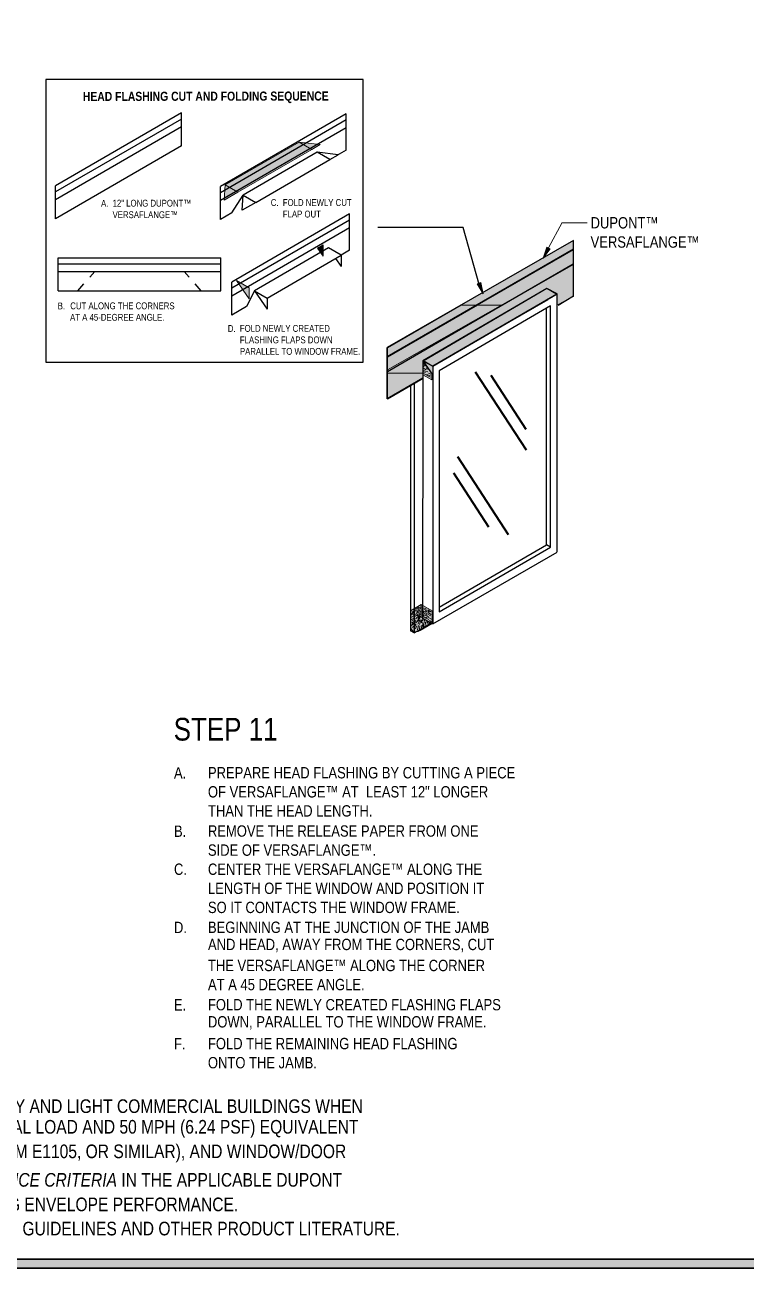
# Model space of a CAD drawing. Header units: inches. Extents: x -20.7 to 76.3, y -55.2 to 19.1.
# Drawn here: x -9.68 to 0.26, y -55.21 to -38.09 of the extents above; entities that cross this region are included whole.
import ezdxf

# ---------------------------------------------------------------- set-up
doc = ezdxf.new("R2010")
doc.units = ezdxf.units.IN
doc.header["$MEASUREMENT"] = 0
doc.linetypes.add('AI-Linetype-62', pattern=[0.25, 0.125, -0.125])
doc.linetypes.add('AI-Linetype-63', pattern=[0.25, 0.125, -0.125])
for name, color, linetype, lineweight in [('.ATI-HATCH', 7, 'Continuous', 0), ('.ATI-TEXT', 7, 'Continuous', 0), ('G-ANNO-TTLB', 7, 'Continuous', 0), ('TYVEK', 7, 'Continuous', 0)]:
    doc.layers.add(name, color=color, linetype=linetype, lineweight=lineweight)

# ---------------------------------------------------------------- blocks, each defined once
blk = doc.blocks.new('Block_38')
at = {"layer": 'TYVEK', "true_color": 0xe6e6e6, "transparency": 33554687}
h = blk.add_hatch(color=254, dxfattribs=at)
h.dxf.hatch_style = 2
h.paths.add_polyline_path([(-4.196, -42.715), (-4.176, -42.745), (-4.196, -42.733)])
h = blk.add_hatch(color=254, dxfattribs=at)
h.dxf.hatch_style = 2
h.paths.add_polyline_path([(-4.074, -42.893), (-4.074, -42.978), (-4.196, -42.907), (-4.196, -42.733), (-4.176, -42.745), (-4.176, -42.745), (-4.14, -42.796), (-4.126, -42.818), (-4.11, -42.841)])
at = {"layer": 'TYVEK', "color": 250, "lineweight": 9, "true_color": 0x231f20}
for p, q in [((-4.169, -42.767), (-4.196, -42.75)), ((-4.18, -42.793), (-4.196, -42.782)), ((-4.149, -42.842), (-4.196, -42.813)), ((-4.151, -42.862), (-4.196, -42.843)), ((-4.162, -42.878), (-4.196, -42.865)), ((-4.091, -42.94), (-4.196, -42.884)), ((-4.143, -42.862), (-4.129, -42.868)), ((-4.093, -42.921), (-4.141, -42.903)), ((-4.121, -42.886), (-4.088, -42.901))]:
    blk.add_line(p, q, dxfattribs=at)
at = {"layer": 'TYVEK', "color": 250, "lineweight": 18, "true_color": 0x231f20}
for points in [[(-4.196, -42.715), (-4.176, -42.745), (-4.196, -42.733)], [(-4.11, -42.841), (-4.074, -42.893), (-4.074, -42.978), (-4.196, -42.907), (-4.196, -42.715), (-4.176, -42.745), (-4.176, -42.745), (-4.14, -42.796), (-4.126, -42.818)], [(-4.074, -42.893), (-4.074, -42.978), (-4.196, -42.907), (-4.196, -42.733), (-4.176, -42.745), (-4.176, -42.745), (-4.14, -42.796), (-4.126, -42.818), (-4.11, -42.841)]]:
    blk.add_lwpolyline(points, close=True, dxfattribs=at)
at = {"layer": 'TYVEK', "color": 250, "lineweight": 9, "true_color": 0x231f20}
for points in [[(-4.14, -42.796), (-4.14, -42.796), (-4.187, -42.772)], [(-4.126, -42.818), (-4.126, -42.817), (-4.147, -42.81)], [(-4.11, -42.841), (-4.11, -42.841), (-4.15, -42.823)]]:
    blk.add_lwpolyline(points, dxfattribs=at)
blk = doc.blocks.new('Block_335')
at = {"layer": 'TYVEK', "color": 3, "lineweight": 25, "true_color": 0x00ff00}
for points in [[(-2.489, -41.721)], [(-4.201, -42.712)]]:
    blk.add_lwpolyline(points, dxfattribs=at)
blk = doc.blocks.new('Block_336')
at = {"layer": 'TYVEK', "color": 3, "lineweight": 25, "true_color": 0x00ff00}
for points in [[(-4.201, -42.712)], [(-4.061, -42.788)]]:
    blk.add_lwpolyline(points, dxfattribs=at)
blk = doc.blocks.new('Block_337')
at = {"layer": 'TYVEK', "color": 3, "lineweight": 25, "true_color": 0x00ff00}
for p, q in [((-4.061, -46.341), (-4.201, -46.264)), ((-4.316, -46.465), (-4.369, -46.435))]:
    blk.add_line(p, q, dxfattribs=at)
blk = doc.blocks.new('Block_338')
at = {"layer": 'TYVEK', "color": 3, "lineweight": 25, "true_color": 0x00ff00}
for p, q in [((-2.493, -45.251), (-2.493, -41.991)), ((-3.974, -46.11), (-2.493, -45.251))]:
    blk.add_line(p, q, dxfattribs=at)
blk = doc.blocks.new('Block_334')
at = {"layer": 'TYVEK', "color": 3, "lineweight": 25, "true_color": 0x00ff00}
for p, q in [((-2.349, -41.799), (-4.06, -42.789)), ((-2.347, -45.347), (-2.347, -41.795)), ((-4.196, -42.957), (-4.201, -46.264)), ((-4.059, -42.916), (-4.061, -46.341)), ((-4.369, -43.057), (-4.369, -46.435)), ((-4.317, -43.035), (-4.317, -46.465)), ((-4.059, -46.341), (-2.347, -45.35)), ((-2.438, -45.285), (-2.493, -45.251)), ((-4.317, -46.465), (-4.081, -46.33))]:
    blk.add_line(p, q, dxfattribs=at)
at = {"layer": 'TYVEK', "color": 252, "lineweight": 35, "true_color": 0x848484}
for p, q in [((-3.474, -42.866), (-2.774, -43.943)), ((-3.26, -42.916), (-2.779, -43.658)), ((-3.719, -44.033), (-3.019, -45.109)), ((-3.774, -44.259), (-3.293, -45.002))]:
    blk.add_line(p, q, dxfattribs=at)
at = {"layer": 'TYVEK', "color": 3, "lineweight": 25, "true_color": 0x00ff00}
for points in [[(-2.438, -45.285), (-2.438, -41.959), (-3.971, -42.853), (-3.971, -46.173), (-2.438, -45.285)], [(-4.317, -42.789)]]:
    blk.add_lwpolyline(points, dxfattribs=at)
at = {"layer": 'TYVEK'}
for name in ['Block_335', 'Block_338', 'Block_336', 'Block_337']:
    blk.add_blockref(name, (0, 0), dxfattribs=at)
blk = doc.blocks.new('Block_339')
at = {"layer": 'TYVEK', "color": 3, "lineweight": 25, "true_color": 0x00ff00}
for points in [[(-2.605, -41.794)], [(-4.196, -42.715)]]:
    blk.add_lwpolyline(points, dxfattribs=at)
blk = doc.blocks.new('Block_340')
at = {"layer": 'TYVEK', "color": 1, "lineweight": 25, "true_color": 0xff0000}
for p in [(-4.196, -42.715), (-4.061, -42.788)]:
    blk.add_line(p, (-4.059, -42.916), dxfattribs=at)
blk = doc.blocks.new('Block_341')
at = {"layer": 'TYVEK', "char_height": 0.2, "attachment_point": 7}
for s, insert in [('\\C18;\\c0;\\FArial Narrow|b0|i0|c1;\\H0.093750;\\W1.000000;B.', (-9.229, -42.007)), ('\\C18;\\c0;\\FArial Narrow|b0|i0|c1;\\H0.093750;\\W1.000000;CUT ALONG THE CORNERS', (-9.056, -42.007)), ('\\C18;\\c0;\\FArial Narrow|b0|i0|c1;\\H0.093750;\\W1.000000;AT A 45-DEGREE ANGLE.', (-9.059, -42.165))]:
    blk.add_mtext(s, dxfattribs=dict(at, insert=insert))
blk = doc.blocks.new('Block_342')
at = {"layer": 'TYVEK', "char_height": 0.2, "attachment_point": 7}
for s, insert in [('\\C18;\\c0;\\FArial Narrow|b0|i0|c1;\\H0.093750;\\W1.000000;C.', (-6.293, -40.584)), ('\\C18;\\c0;\\FArial Narrow|b0|i0|c1;\\H0.093750;\\W1.000000;FOLD NEWLY CUT ', (-6.127, -40.584)), ('\\C18;\\c0;\\FArial Narrow|b0|i0|c1;\\H0.093750;\\W1.000000;FLAP OUT', (-6.127, -40.743))]:
    blk.add_mtext(s, dxfattribs=dict(at, insert=insert))
blk = doc.blocks.new('Block_343')
at = {"layer": 'TYVEK', "char_height": 0.2, "attachment_point": 7}
for s, insert in [('\\C18;\\c0;\\FArial Narrow|b0|i0|c1;\\H0.093750;\\W1.000000;D.', (-6.885, -42.318)), ('\\C18;\\c0;\\FArial Narrow|b0|i0|c1;\\H0.093750;\\W1.000000;FOLD NEWLY CREATED', (-6.719, -42.318)), ('\\C18;\\c0;\\FArial Narrow|b0|i0|c1;\\H0.093750;\\W1.000000;FLASHING FLAPS DOWN ', (-6.719, -42.476)), ('\\C18;\\c0;\\FArial Narrow|b0|i0|c1;\\H0.093750;\\W1.000000;PARALLEL TO WINDOW FRAME.', (-6.718, -42.634))]:
    blk.add_mtext(s, dxfattribs=dict(at, insert=insert))
blk = doc.blocks.new('Block_344')
at = {"layer": 'TYVEK', "char_height": 0.2, "attachment_point": 7}
for s, insert in [('\\C18;\\c0;\\FArial Narrow|b0|i0|c1;\\H0.093750;\\W1.000000;A.', (-8.632, -40.593)), ('\\C18;\\c0;\\FArial Narrow|b0|i0|c1;\\H0.093750;\\W1.000000;12" LONG DUPONT™', (-8.473, -40.593)), ('\\C18;\\c0;\\FArial Narrow|b0|i0|c1;\\H0.093750;\\W1.000000;VERSAFLANGE™', (-8.473, -40.752))]:
    blk.add_mtext(s, dxfattribs=dict(at, insert=insert))
blk = doc.blocks.new('Block_345')
at = {"layer": 'TYVEK', "color": 18, "lineweight": 25, "true_color": 0x000000}
blk.add_lwpolyline([(-3.422, -41.663), (-3.643, -40.881), (-4.818, -40.881)], dxfattribs=at)
blk = doc.blocks.new('Block_382')
at = {"layer": 'TYVEK', "true_color": 0xe6e6e6, "transparency": 33554687}
h = blk.add_hatch(color=254, dxfattribs=at)
h.dxf.hatch_style = 2
edge = h.paths.add_edge_path()
edge.add_spline(control_points=[(-4.218, -46.249), (-4.218, -46.249), (-4.218, -46.074), (-4.218, -46.074), (-4.218, -46.074), (-4.369, -46.161), (-4.369, -46.161), (-4.369, -46.161), (-4.369, -46.354), (-4.369, -46.354), (-4.369, -46.44), (-4.308, -46.475), (-4.234, -46.432), (-4.234, -46.432), (-4.067, -46.335), (-4.067, -46.335), (-4.067, -46.335), (-4.218, -46.249), (-4.218, -46.249)], knot_values=[0, 0, 0, 0, 1, 1, 1, 2, 2, 2, 3, 3, 3, 4, 4, 4, 5, 5, 5, 6, 6, 6, 6], degree=3, periodic=0)
h = blk.add_hatch(color=254, dxfattribs=at)
h.dxf.hatch_style = 2
h.paths.add_polyline_path([(-4.067, -46.336), (-4.067, -46.161), (-4.218, -46.074), (-4.218, -46.249)])
at = {"layer": 'TYVEK', "color": 250, "lineweight": 9, "true_color": 0x231f20}
for p, q in [((-4.355, -46.199), (-4.302, -46.168)), ((-4.353, -46.213), (-4.306, -46.197)), ((-4.352, -46.246), (-4.305, -46.22)), ((-4.299, -46.15), (-4.346, -46.177)), ((-4.332, -46.221), (-4.275, -46.198)), ((-4.328, -46.152), (-4.251, -46.108)), ((-4.324, -46.247), (-4.264, -46.216)), ((-4.292, -46.154), (-4.28, -46.147)), ((-4.291, -46.254), (-4.24, -46.228)), ((-4.284, -46.176), (-4.24, -46.15)), ((-4.283, -46.19), (-4.231, -46.171)), ((-4.282, -46.213), (-4.23, -46.187)), ((-4.275, -46.234), (-4.228, -46.208)), ((-4.271, -46.134), (-4.231, -46.111)), ((-4.271, -46.152), (-4.23, -46.129)), ((-4.264, -46.25), (-4.229, -46.233)), ((-4.18, -46.183), (-4.208, -46.165)), ((-4.192, -46.112), (-4.207, -46.103)), ((-4.152, -46.231), (-4.202, -46.205)), ((-4.151, -46.178), (-4.2, -46.153)), ((-4.184, -46.23), (-4.199, -46.22)), ((-4.171, -46.253), (-4.199, -46.235)), ((-4.148, -46.154), (-4.198, -46.129)), ((-4.144, -46.214), (-4.194, -46.188)), ((-4.145, -46.139), (-4.174, -46.122)), ((-4.111, -46.213), (-4.161, -46.187)), ((-4.144, -46.171), (-4.159, -46.162)), ((-4.118, -46.243), (-4.146, -46.226)), ((-4.107, -46.179), (-4.135, -46.162)), ((-4.081, -46.174), (-4.13, -46.148)), ((-4.08, -46.209), (-4.13, -46.183)), ((-4.088, -46.231), (-4.103, -46.222)), ((-4.355, -46.362), (-4.315, -46.332)), ((-4.352, -46.278), (-4.31, -46.257)), ((-4.35, -46.326), (-4.294, -46.291)), ((-4.342, -46.294), (-4.281, -46.261)), ((-4.341, -46.388), (-4.294, -46.338)), ((-4.322, -46.413), (-4.294, -46.35)), ((-4.3, -46.41), (-4.281, -46.365)), ((-4.292, -46.327), (-4.246, -46.285)), ((-4.277, -46.302), (-4.233, -46.253)), ((-4.271, -46.421), (-4.259, -46.364)), ((-4.268, -46.344), (-4.234, -46.284)), ((-4.264, -46.264), (-4.228, -46.244)), ((-4.241, -46.35), (-4.222, -46.285)), ((-4.241, -46.414), (-4.24, -46.366)), ((-4.215, -46.394), (-4.21, -46.355)), ((-4.214, -46.326), (-4.211, -46.282)), ((-4.196, -46.298), (-4.199, -46.27)), ((-4.196, -46.381), (-4.198, -46.313)), ((-4.184, -46.333), (-4.184, -46.384)), ((-4.176, -46.281), (-4.171, -46.324)), ((-4.113, -46.279), (-4.163, -46.254)), ((-4.157, -46.369), (-4.161, -46.315)), ((-4.142, -46.254), (-4.157, -46.245)), ((-4.139, -46.332), (-4.147, -46.295)), ((-4.122, -46.35), (-4.13, -46.301)), ((-4.076, -46.273), (-4.126, -46.248)), ((-4.103, -46.339), (-4.109, -46.313)), ((-4.079, -46.312), (-4.107, -46.294))]:
    blk.add_line(p, q, dxfattribs=at)
at = {"layer": 'TYVEK', "color": 250, "lineweight": 18, "true_color": 0x231f20}
blk.add_lwpolyline([(-4.067, -46.336), (-4.067, -46.161), (-4.218, -46.074), (-4.218, -46.249)], close=True, dxfattribs=at)
for points in [[(-4.218, -46.249), (-4.218, -46.249), (-4.218, -46.074), (-4.218, -46.074), (-4.218, -46.074), (-4.369, -46.161), (-4.369, -46.161), (-4.369, -46.161), (-4.369, -46.354), (-4.369, -46.354), (-4.369, -46.44), (-4.308, -46.475), (-4.234, -46.432), (-4.234, -46.432), (-4.067, -46.335), (-4.067, -46.335), (-4.067, -46.335), (-4.218, -46.249), (-4.218, -46.249)], [(-4.218, -46.074), (-4.218, -46.074), (-4.369, -46.161), (-4.369, -46.161), (-4.369, -46.161), (-4.369, -46.354), (-4.369, -46.354), (-4.369, -46.44), (-4.308, -46.475), (-4.234, -46.432), (-4.234, -46.432), (-4.067, -46.335), (-4.067, -46.335), (-4.067, -46.335), (-4.067, -46.161), (-4.067, -46.161), (-4.067, -46.161), (-4.218, -46.074), (-4.218, -46.074)]]:
    blk.add_open_spline(points, degree=3, knots=[0, 0, 0, 0, 1, 1, 1, 2, 2, 2, 3, 3, 3, 4, 4, 4, 5, 5, 5, 6, 6, 6, 6], dxfattribs=at)
at = {"layer": 'TYVEK', "color": 250, "lineweight": 9, "true_color": 0x231f20}
blk.add_open_spline([(-4.343, -46.338), (-4.34, -46.336), (-4.295, -46.31), (-4.295, -46.31)], degree=3, dxfattribs=at)
blk = doc.blocks.new('Block_444')
at = {"layer": '.ATI-TEXT', "true_color": 0x000000, "transparency": 33554687}
h = blk.add_hatch(color=18, dxfattribs=at)
h.dxf.hatch_style = 2
h.paths.add_polyline_path([(-2.442, -41.175), (-2.538, -41.3), (-2.487, -41.15)])
at = {"layer": '.ATI-TEXT', "color": 18, "lineweight": 0, "true_color": 0x000000}
for p, q in [((-2.464, -41.158), (-2.278, -40.811)), ((-2.278, -40.815), (-1.931, -40.815))]:
    blk.add_line(p, q, dxfattribs=at)
at = {"layer": '.ATI-TEXT'}
blk.add_lwpolyline([(-2.442, -41.175), (-2.538, -41.3), (-2.487, -41.15), (-2.487, -41.15)], close=True, dxfattribs=at)
at = {"layer": '.ATI-TEXT', "char_height": 0.2, "attachment_point": 7}
for s, insert in [('\\C18;\\c0;\\FArial Narrow|b0|i0|c1;\\H0.156250;\\W1.000000;DUPONT™', (-1.885, -40.895)), ('\\C18;\\c0;\\FArial Narrow|b0|i0|c1;\\H0.156250;\\W1.000000;VERSAFLANGE™', (-1.885, -41.16))]:
    blk.add_mtext(s, dxfattribs=dict(at, insert=insert))
blk = doc.blocks.new('Block_479')
at = {"layer": '.ATI-TEXT', "char_height": 0.2, "attachment_point": 7}
for s, insert in [('\\L\\C18;\\c0;\\FArial Narrow|b0|i0|c1;\\H0.187500;\\W1.000000;NOTES:\\l', (-20.06, -52.741)), ('\\C18;\\c0;\\FArial Narrow|b0|i0|c1;\\H0.187500;\\W1.000000;INSTALLATION IS APPLICABLE FOR SINGLE-FAMILY RESIDENTIAL & WOOD-FRAMED MULITI-FAMILY AND LIGHT COMMERCIAL BUILDINGS WHEN ', (-20.06, -53.079)), ('\\C18;\\c0;\\FArial Narrow|b0|i0|c1;\\H0.187500;\\W1.000000;PERFORMANCE REQUIREMENTS DO NOT EXCEED ASTM E1677 (65 MPH EQUIVALENT STRUCTURAL LOAD AND 50 MPH (6.24 PSF) EQUIVALENT', (-20.06, -53.417)), ('\\C18;\\c0;\\FArial Narrow|b0|i0|c1;\\H0.187500;\\W1.000000;WIND-DRIVEN RAIN WATER INFILTRATION WHEN TESTED IN ACCORDANCE WITH ASTM E331, ASTM E1105, OR SIMILAR), AND WINDOW/DOOR', (-20.06, -53.755)), ('\\C18;\\c0;\\FArial Narrow|b0|i0|c1;\\H0.187500;\\W1.000000;DESIGN RATINGS THAT DO NOT EXCEED DP45. SEE \\FArial Narrow Italic|b0|i1|c1;APPLICABLE STRUCTURES AND PERFORMANCE CRITERIA \\FArial Narrow|b0|i0|c1;IN THE APPLICABLE DUPONT', (-20.058, -54.094)), ('\\C18;\\c0;\\FArial Narrow|b0|i0|c1;\\H0.187500;\\W1.000000;INSTALLATION GUIDELINE FOR MORE INFORMATION REGARDING BUILDING TYPES AND BUILDING ENVELOPE PERFORMANCE.  ', (-20.058, -54.432)), ('\\C18;\\c0;\\FArial Narrow|b0|i0|c1;\\H0.187500;\\W1.000000;ALWAYS CHECK \\L\\C160;\\c16730368;BUILDING.DUPON\\l\\LT\\l\\L.COM\\l\\C18;\\c0; FOR THE LATEST VERSIONS OF DUPONT INSTALLATION GUIDELINES AND OTHER PRODUCT LITERATURE.', (-20.037, -54.765))]:
    blk.add_mtext(s, dxfattribs=dict(at, insert=insert))

msp = doc.modelspace()

# ---------------------------------------------------------------- hatches: boundary and pattern name
at = {"layer": '.ATI-HATCH', "true_color": 0x808080, "transparency": 33554687}
h = msp.add_hatch(color=8, dxfattribs=at)
edge = h.paths.add_edge_path()
edge.add_spline(control_points=[(-5.614, -39.737), (-5.614, -39.737), (-5.903, -39.703), (-5.903, -39.703), (-5.903, -39.703), (-5.729, -39.804), (-5.729, -39.804), (-5.729, -39.804), (-5.614, -39.737), (-5.614, -39.737)], knot_values=[0, 0, 0, 0, 1, 1, 1, 2, 2, 2, 3, 3, 3, 3], degree=3, periodic=0)
edge = h.paths.add_edge_path()
edge.add_spline(control_points=[(-6.922, -40.292), (-6.922, -40.292), (-6.936, -40.502), (-6.936, -40.502), (-6.936, -40.502), (-6.747, -40.393), (-6.747, -40.393), (-6.747, -40.393), (-6.922, -40.292), (-6.922, -40.292)], knot_values=[0, 0, 0, 0, 1, 1, 1, 2, 2, 2, 3, 3, 3, 3], degree=3, periodic=0)
edge.add_line((-6.922, -40.292), (-6.922, -40.292))
at = {"layer": '.ATI-HATCH', "true_color": 0x808080, "transparency": 33554559}
for points in [[(-5.729, -39.804), (-5.903, -39.703), (-6.922, -40.292), (-6.747, -40.393)], [(-5.572, -41.12), (-5.647, -41.164), (-5.572, -41.275)], [(-6.59, -41.709), (-6.765, -41.608), (-6.59, -41.864)]]:
    msp.add_hatch(color=8, dxfattribs=at).paths.add_polyline_path(points)
at = {"layer": '.ATI-HATCH', "true_color": 0x808080, "transparency": 33554687}
h = msp.add_hatch(color=8, dxfattribs=at)
edge = h.paths.add_edge_path()
edge.add_spline(control_points=[(-2.119, -41.189), (-2.119, -41.189), (-2.119, -41.058), (-2.119, -41.058), (-2.119, -41.058), (-3.668, -41.948), (-3.668, -41.948), (-3.668, -41.948), (-3.442, -41.948), (-3.442, -41.948), (-3.442, -41.948), (-2.119, -41.189), (-2.119, -41.189)], knot_values=[0, 0, 0, 0, 1, 1, 1, 2, 2, 2, 3, 3, 3, 4, 4, 4, 4], degree=3, periodic=0)
edge = h.paths.add_edge_path()
edge.add_spline(control_points=[(-2.119, -41.39), (-2.119, -41.39), (-2.119, -41.187), (-2.119, -41.187), (-2.119, -41.187), (-3.442, -41.948), (-3.442, -41.948), (-3.442, -41.948), (-3.099, -41.949), (-3.099, -41.949), (-3.099, -41.949), (-2.119, -41.39), (-2.119, -41.39)], knot_values=[0, 0, 0, 0, 1, 1, 1, 2, 2, 2, 3, 3, 3, 4, 4, 4, 4], degree=3, periodic=0)
edge.add_line((-2.119, -41.39), (-2.119, -41.39))
edge = h.paths.add_edge_path()
edge.add_spline(control_points=[(-3.442, -41.948), (-3.442, -41.948), (-3.668, -41.948), (-3.668, -41.948), (-3.668, -41.948), (-4.684, -42.536), (-4.684, -42.536), (-4.684, -42.536), (-4.684, -42.667), (-4.684, -42.667), (-4.684, -42.667), (-3.442, -41.948), (-3.442, -41.948)], knot_values=[0, 0, 0, 0, 1, 1, 1, 2, 2, 2, 3, 3, 3, 4, 4, 4, 4], degree=3, periodic=0)
edge.add_line((-3.442, -41.948), (-3.442, -41.948))
edge = h.paths.add_edge_path()
edge.add_spline(control_points=[(-3.106, -41.949), (-3.106, -41.949), (-3.442, -41.948), (-3.442, -41.948), (-3.442, -41.948), (-4.684, -42.667), (-4.684, -42.667), (-4.684, -42.667), (-4.684, -42.839), (-4.684, -42.839), (-4.684, -42.839), (-3.106, -41.949), (-3.106, -41.949)], knot_values=[0, 0, 0, 0, 1, 1, 1, 2, 2, 2, 3, 3, 3, 4, 4, 4, 4], degree=3, periodic=0)
edge.add_line((-3.106, -41.949), (-3.106, -41.949))
edge = h.paths.add_edge_path()
edge.add_spline(control_points=[(-4.192, -42.961), (-4.192, -42.961), (-4.192, -42.884), (-4.192, -42.884), (-4.192, -42.884), (-4.684, -42.884), (-4.684, -42.884), (-4.684, -42.884), (-4.684, -43.245), (-4.684, -43.245), (-4.684, -43.245), (-4.192, -42.961), (-4.192, -42.961)], knot_values=[0, 0, 0, 0, 1, 1, 1, 2, 2, 2, 3, 3, 3, 4, 4, 4, 4], degree=3, periodic=0)
edge.add_line((-4.192, -42.961), (-4.192, -42.961))
edge = h.paths.add_edge_path()
edge.add_spline(control_points=[(-2.347, -41.795), (-2.347, -41.795), (-2.349, -41.949), (-2.349, -41.949), (-2.349, -41.949), (-2.119, -41.829), (-2.119, -41.829), (-2.119, -41.829), (-2.12, -41.386), (-2.12, -41.386), (-2.12, -41.386), (-4.684, -42.839), (-4.684, -42.839), (-4.684, -42.839), (-4.684, -42.884), (-4.684, -42.884), (-4.684, -42.884), (-4.192, -42.884), (-4.192, -42.884), (-4.192, -42.884), (-4.192, -42.719), (-4.192, -42.719), (-4.192, -42.719), (-2.486, -41.719), (-2.486, -41.719)], knot_values=[0, 0, 0, 0, 1, 1, 1, 2, 2, 2, 3, 3, 3, 4, 4, 4, 5, 5, 5, 6, 6, 6, 7, 7, 7, 8, 8, 8, 8], degree=3, periodic=0)
edge.add_line((-2.486, -41.719), (-2.347, -41.795))
h = msp.add_hatch(color=8, dxfattribs=at)
edge = h.paths.add_edge_path()
edge.add_spline(control_points=[(-4.061, -42.788), (-4.061, -42.788), (-4.196, -42.715), (-4.196, -42.715), (-4.196, -42.715), (-4.059, -42.916), (-4.059, -42.916), (-4.059, -42.916), (-4.061, -42.788), (-4.061, -42.788)], knot_values=[0, 0, 0, 0, 1, 1, 1, 2, 2, 2, 3, 3, 3, 3], degree=3, periodic=0)
edge = h.paths.add_edge_path()
edge.add_spline(control_points=[(-2.355, -41.799), (-2.355, -41.799), (-2.486, -41.719), (-2.486, -41.719), (-2.486, -41.719), (-4.193, -42.713), (-4.193, -42.713), (-4.193, -42.713), (-4.061, -42.788), (-4.061, -42.788), (-4.061, -42.788), (-2.471, -41.877), (-2.471, -41.877)], knot_values=[0, 0, 0, 0, 1, 1, 1, 2, 2, 2, 3, 3, 3, 4, 4, 4, 4], degree=3, periodic=0)
edge.add_line((-2.471, -41.877), (-2.355, -41.799))
at = {"layer": '.ATI-TEXT', "true_color": 0x000000, "transparency": 33554687}
h = msp.add_hatch(color=18, dxfattribs=at)
h.dxf.hatch_style = 2
h.paths.add_polyline_path([(-3.399, -41.637), (-3.364, -41.792), (-3.447, -41.657)])
at = {"layer": 'G-ANNO-TTLB', "true_color": 0xff00ff, "transparency": 33554687}
h = msp.add_hatch(color=6, dxfattribs=at)
edge = h.paths.add_edge_path()
edge.add_spline(control_points=[(20.038, -55.214), (20.038, -55.214), (-20.65, -55.214), (-20.65, -55.214), (-20.65, -55.214), (-20.65, -21.089), (-20.65, -21.089), (-20.65, -21.089), (20.038, -21.089), (20.038, -21.089), (20.038, -21.089), (20.038, -55.214), (20.038, -55.214)], knot_values=[0, 0, 0, 0, 1, 1, 1, 2, 2, 2, 3, 3, 3, 4, 4, 4, 4], degree=3, periodic=0)
edge = h.paths.add_edge_path()
edge.add_spline(control_points=[(-20.525, -21.214), (-20.525, -21.214), (-20.525, -55.089), (-20.525, -55.089), (-20.525, -55.089), (19.913, -55.089), (19.913, -55.089), (19.913, -55.089), (19.913, -21.214), (19.913, -21.214), (19.913, -21.214), (-20.525, -21.214), (-20.525, -21.214)], knot_values=[0, 0, 0, 0, 1, 1, 1, 2, 2, 2, 3, 3, 3, 4, 4, 4, 4], degree=3, periodic=0)
edge.add_line((-20.525, -21.214), (-20.525, -21.214))

# ---------------------------------------------------------------- linework, layer by layer
at = {"layer": '.ATI-HATCH'}
for points in [[(-5.729, -39.804), (-5.903, -39.703), (-6.922, -40.292), (-6.747, -40.393)], [(-5.572, -41.12), (-5.647, -41.164), (-5.572, -41.275)], [(-6.59, -41.709), (-6.765, -41.608), (-6.59, -41.864)]]:
    msp.add_lwpolyline(points, close=True, dxfattribs=at)
for points, knots in [([(-5.614, -39.737), (-5.614, -39.737), (-5.903, -39.703), (-5.903, -39.703), (-5.903, -39.703), (-5.729, -39.804), (-5.729, -39.804), (-5.729, -39.804), (-5.614, -39.737), (-5.614, -39.737)], [0, 0, 0, 0, 1, 1, 1, 2, 2, 2, 3, 3, 3, 3]), ([(-6.922, -40.292), (-6.922, -40.292), (-6.936, -40.502), (-6.936, -40.502), (-6.936, -40.502), (-6.747, -40.393), (-6.747, -40.393), (-6.747, -40.393), (-6.922, -40.292), (-6.922, -40.292)], [0, 0, 0, 0, 1, 1, 1, 2, 2, 2, 3, 3, 3, 3]), ([(-2.119, -41.189), (-2.119, -41.189), (-2.119, -41.058), (-2.119, -41.058), (-2.119, -41.058), (-3.668, -41.948), (-3.668, -41.948), (-3.668, -41.948), (-3.442, -41.948), (-3.442, -41.948), (-3.442, -41.948), (-2.119, -41.189), (-2.119, -41.189)], [0, 0, 0, 0, 1, 1, 1, 2, 2, 2, 3, 3, 3, 4, 4, 4, 4]), ([(-2.119, -41.39), (-2.119, -41.39), (-2.119, -41.187), (-2.119, -41.187), (-2.119, -41.187), (-3.442, -41.948), (-3.442, -41.948), (-3.442, -41.948), (-3.099, -41.949), (-3.099, -41.949), (-3.099, -41.949), (-2.119, -41.39), (-2.119, -41.39)], [0, 0, 0, 0, 1, 1, 1, 2, 2, 2, 3, 3, 3, 4, 4, 4, 4]), ([(-2.347, -41.795), (-2.347, -41.795), (-2.349, -41.949), (-2.349, -41.949), (-2.349, -41.949), (-2.119, -41.829), (-2.119, -41.829), (-2.119, -41.829), (-2.12, -41.386), (-2.12, -41.386), (-2.12, -41.386), (-4.684, -42.839), (-4.684, -42.839), (-4.684, -42.839), (-4.684, -42.884), (-4.684, -42.884), (-4.684, -42.884), (-4.192, -42.884), (-4.192, -42.884), (-4.192, -42.884), (-4.192, -42.719), (-4.192, -42.719), (-4.192, -42.719), (-2.486, -41.719), (-2.486, -41.719)], [0, 0, 0, 0, 1, 1, 1, 2, 2, 2, 3, 3, 3, 4, 4, 4, 5, 5, 5, 6, 6, 6, 7, 7, 7, 8, 8, 8, 8]), ([(-2.355, -41.799), (-2.355, -41.799), (-2.486, -41.719), (-2.486, -41.719), (-2.486, -41.719), (-4.193, -42.713), (-4.193, -42.713), (-4.193, -42.713), (-4.061, -42.788), (-4.061, -42.788), (-4.061, -42.788), (-2.471, -41.877), (-2.471, -41.877)], [0, 0, 0, 0, 1, 1, 1, 2, 2, 2, 3, 3, 3, 4, 4, 4, 4]), ([(-3.442, -41.948), (-3.442, -41.948), (-3.668, -41.948), (-3.668, -41.948), (-3.668, -41.948), (-4.684, -42.536), (-4.684, -42.536), (-4.684, -42.536), (-4.684, -42.667), (-4.684, -42.667), (-4.684, -42.667), (-3.442, -41.948), (-3.442, -41.948)], [0, 0, 0, 0, 1, 1, 1, 2, 2, 2, 3, 3, 3, 4, 4, 4, 4]), ([(-3.106, -41.949), (-3.106, -41.949), (-3.442, -41.948), (-3.442, -41.948), (-3.442, -41.948), (-4.684, -42.667), (-4.684, -42.667), (-4.684, -42.667), (-4.684, -42.839), (-4.684, -42.839), (-4.684, -42.839), (-3.106, -41.949), (-3.106, -41.949)], [0, 0, 0, 0, 1, 1, 1, 2, 2, 2, 3, 3, 3, 4, 4, 4, 4]), ([(-4.061, -42.788), (-4.061, -42.788), (-4.196, -42.715), (-4.196, -42.715), (-4.196, -42.715), (-4.059, -42.916), (-4.059, -42.916), (-4.059, -42.916), (-4.061, -42.788), (-4.061, -42.788)], [0, 0, 0, 0, 1, 1, 1, 2, 2, 2, 3, 3, 3, 3]), ([(-4.192, -42.961), (-4.192, -42.961), (-4.192, -42.884), (-4.192, -42.884), (-4.192, -42.884), (-4.684, -42.884), (-4.684, -42.884), (-4.684, -42.884), (-4.684, -43.245), (-4.684, -43.245), (-4.684, -43.245), (-4.192, -42.961), (-4.192, -42.961)], [0, 0, 0, 0, 1, 1, 1, 2, 2, 2, 3, 3, 3, 4, 4, 4, 4])]:
    msp.add_open_spline(points, degree=3, knots=knots, dxfattribs=at)
at = {"layer": '.ATI-TEXT'}
msp.add_lwpolyline([(-3.399, -41.637), (-3.364, -41.792), (-3.447, -41.657), (-3.447, -41.657)], close=True, dxfattribs=at)
at = {"layer": 'G-ANNO-TTLB', "color": 6, "lineweight": 30, "true_color": 0xff00ff}
for p, q in [((-20.525, -55.089), (19.913, -55.089)), ((19.913, -55.089), (-20.525, -55.089)), ((-20.65, -55.214), (20.038, -55.214))]:
    msp.add_line(p, q, dxfattribs=at)
at = {"layer": 'G-ANNO-TTLB'}
for points in [[(20.038, -55.214), (20.038, -55.214), (-20.65, -55.214), (-20.65, -55.214), (-20.65, -55.214), (-20.65, -21.089), (-20.65, -21.089), (-20.65, -21.089), (20.038, -21.089), (20.038, -21.089), (20.038, -21.089), (20.038, -55.214), (20.038, -55.214)], [(-20.525, -21.214), (-20.525, -21.214), (-20.525, -55.089), (-20.525, -55.089), (-20.525, -55.089), (19.913, -55.089), (19.913, -55.089), (19.913, -55.089), (19.913, -21.214), (19.913, -21.214), (19.913, -21.214), (-20.525, -21.214), (-20.525, -21.214)]]:
    msp.add_open_spline(points, degree=3, knots=[0, 0, 0, 0, 1, 1, 1, 2, 2, 2, 3, 3, 3, 4, 4, 4, 4], dxfattribs=at)
at = {"layer": 'TYVEK', "color": 4, "lineweight": 25, "true_color": 0x00ffff}
for p, q in [((-7.524, -39.301), (-9.259, -40.305)), ((-7.524, -39.386), (-9.259, -40.389)), ((-7.524, -39.755), (-7.524, -39.301)), ((-5.253, -39.312), (-6.988, -40.316)), ((-5.253, -39.813), (-5.253, -39.312)), ((-7.524, -39.495), (-9.259, -40.499)), ((-5.253, -39.396), (-6.988, -40.4)), ((-5.253, -39.506), (-6.988, -40.51)), ((-7.524, -39.755), (-9.259, -40.759)), ((-5.365, -39.878), (-5.655, -39.843)), ((-5.48, -39.944), (-5.365, -39.878)), ((-5.253, -39.813), (-5.383, -39.888)), ((-9.259, -40.759), (-9.259, -40.305)), ((-6.988, -40.77), (-6.988, -40.316)), ((-6.828, -40.677), (-6.674, -40.433)), ((-6.687, -40.643), (-6.674, -40.433)), ((-6.499, -40.534), (-6.687, -40.643)), ((-6.828, -40.677), (-6.988, -40.77)), ((-5.206, -40.692), (-6.831, -41.633)), ((-5.206, -41.194), (-5.206, -40.692)), ((-5.206, -40.777), (-6.831, -41.717)), ((-5.206, -40.886), (-6.831, -41.826)), ((-5.206, -41.194), (-5.323, -41.261)), ((-5.323, -41.261), (-5.323, -41.416)), ((-9.225, -41.75), (-9.225, -41.296)), ((-9.225, -41.296), (-6.98, -41.296)), ((-9.225, -41.378), (-6.98, -41.378)), ((-6.98, -41.75), (-6.98, -41.296)), ((-5.399, -41.305), (-5.323, -41.416)), ((-9.225, -41.488), (-6.98, -41.488)), ((-9.225, -41.75), (-6.98, -41.75)), ((-6.831, -42.087), (-6.831, -41.633)), ((-6.516, -41.75), (-6.629, -41.97)), ((-6.516, -41.75), (-6.342, -42.006)), ((-6.342, -41.851), (-6.342, -42.006)), ((-6.629, -41.97), (-6.831, -42.087))]:
    msp.add_line(p, q, dxfattribs=at)
at = {"layer": 'TYVEK', "color": 1, "lineweight": 25, "true_color": 0xff0000}
for p, q in [((-2.119, -41.057), (-4.688, -42.532)), ((-2.119, -41.825), (-2.119, -41.057)), ((-2.119, -41.177), (-4.688, -42.663)), ((-2.127, -41.386), (-4.684, -42.866)), ((-2.119, -41.825), (-2.332, -41.952)), ((-4.688, -43.241), (-4.688, -42.532)), ((-4.196, -42.715), (-4.196, -42.957)), ((-4.196, -42.957), (-4.688, -43.241))]:
    msp.add_line(p, q, dxfattribs=at)
at = {"layer": 'TYVEK', "color": 4, "linetype": 'AI-Linetype-62', "lineweight": 25, "true_color": 0x00ffff}
msp.add_line((-8.954, -41.75), (-8.717, -41.488), dxfattribs=at)
at = {"layer": 'TYVEK', "color": 4, "linetype": 'AI-Linetype-63', "lineweight": 25, "true_color": 0x00ffff}
msp.add_line((-7.251, -41.75), (-7.488, -41.488), dxfattribs=at)
at = {"layer": 'TYVEK', "color": 18, "lineweight": 25, "true_color": 0x000000}
msp.add_lwpolyline([(-5.021, -38.841), (-9.393, -38.841), (-9.393, -42.734), (-5.021, -42.734)], close=True, dxfattribs=at)
at = {"layer": 'TYVEK', "color": 4, "lineweight": 25, "true_color": 0x00ffff}
for points in [[(-6.674, -40.433), (-6.499, -40.534), (-5.48, -39.944), (-5.655, -39.843)], [(-6.516, -41.75), (-6.342, -41.851), (-5.323, -41.261), (-5.498, -41.16)]]:
    msp.add_lwpolyline(points, close=True, dxfattribs=at)
at = {"layer": 'TYVEK', "color": 1, "lineweight": 25, "true_color": 0xff0000}
msp.add_lwpolyline([(-4.196, -42.715), (-4.061, -42.788), (-2.347, -41.795), (-2.49, -41.722)], close=True, dxfattribs=at)
at = {"layer": 'TYVEK', "color": 3, "lineweight": 25, "true_color": 0x00ff00}
msp.add_lwpolyline([(-1.929, -43.772)], dxfattribs=at)

# ---------------------------------------------------------------- block references
at = {"layer": '.ATI-TEXT'}
for name in ['Block_444', 'Block_479']:
    msp.add_blockref(name, (0, 0), dxfattribs=at)
at = {"layer": 'TYVEK'}
for name in ['Block_344', 'Block_342', 'Block_345', 'Block_334', 'Block_341', 'Block_339', 'Block_343', 'Block_38', 'Block_340', 'Block_382']:
    msp.add_blockref(name, (0, 0), dxfattribs=at)

# ---------------------------------------------------------------- texts
at = {"layer": '.ATI-TEXT', "char_height": 0.2, "attachment_point": 7}
for s, insert in [('\\C18;\\c0;\\FArial Narrow|b0|i0|c1;\\H0.312500;\\W1.000000;STEP 11', (-7.631, -47.951)), ('\\C18;\\c0;\\FArial Narrow|b0|i0|c1;\\H0.156250;\\W1.000000;A.', (-7.627, -48.47)), ('\\C18;\\c0;\\FArial Narrow|b0|i0|c1;\\H0.156250;\\W1.000000;PREPARE HEAD FLASHING BY CUTTING A PIECE', (-7.159, -48.47)), ('\\C18;\\c0;\\FArial Narrow|b0|i0|c1;\\H0.156250;\\W1.000000;OF VERSAFLANGE™ AT  LEAST 12" LONGER ', (-7.159, -48.733)), ('\\C18;\\c0;\\FArial Narrow|b0|i0|c1;\\H0.156250;\\W1.000000;THAN THE HEAD LENGTH.', (-7.158, -48.996)), ('\\C18;\\c0;\\FArial Narrow|b0|i0|c1;\\H0.156250;\\W1.000000;B.', (-7.627, -49.273)), ('\\C18;\\c0;\\FArial Narrow|b0|i0|c1;\\H0.156250;\\W1.000000;REMOVE THE RELEASE PAPER FROM ONE', (-7.159, -49.273)), ('\\C18;\\c0;\\FArial Narrow|b0|i0|c1;\\H0.156250;\\W1.000000;SIDE OF VERSAFLANGE™.', (-7.159, -49.536)), ('\\C18;\\c0;\\FArial Narrow|b0|i0|c1;\\H0.156250;\\W1.000000;C.', (-7.627, -49.799)), ('\\C18;\\c0;\\FArial Narrow|b0|i0|c1;\\H0.156250;\\W1.000000;CENTER THE VERSAFLANGE™ ALONG THE', (-7.159, -49.799)), ('\\C18;\\c0;\\FArial Narrow|b0|i0|c1;\\H0.156250;\\W1.000000;LENGTH OF THE WINDOW AND POSITION IT', (-7.159, -50.062)), ('\\C18;\\c0;\\FArial Narrow|b0|i0|c1;\\H0.156250;\\W1.000000;SO IT CONTACTS THE WINDOW FRAME.', (-7.159, -50.325)), ('\\C18;\\c0;\\FArial Narrow|b0|i0|c1;\\H0.156250;\\W1.000000;D.', (-7.627, -50.599)), ('\\C18;\\c0;\\FArial Narrow|b0|i0|c1;\\H0.156250;\\W1.000000;BEGINNING AT THE JUNCTION OF THE JAMB', (-7.159, -50.599)), ('\\C18;\\c0;\\FArial Narrow|b0|i0|c1;\\H0.156250;\\W1.000000;AND HEAD, AWAY FROM THE CORNERS, CUT', (-7.158, -50.862)), ('\\C18;\\c0;\\FArial Narrow|b0|i0|c1;\\H0.156250;\\W1.000000;THE VERSAFLANGE™ ALONG THE CORNER', (-7.159, -51.125)), ('\\C18;\\c0;\\FArial Narrow|b0|i0|c1;\\H0.156250;\\W1.000000;AT A 45 DEGREE ANGLE.', (-7.158, -51.388)), ('\\C18;\\c0;\\FArial Narrow|b0|i0|c1;\\H0.156250;\\W1.000000;E.', (-7.627, -51.665)), ('\\C18;\\c0;\\FArial Narrow|b0|i0|c1;\\H0.156250;\\W1.000000;FOLD THE NEWLY CREATED FLASHING FLAPS', (-7.159, -51.665)), ('\\C18;\\c0;\\FArial Narrow|b0|i0|c1;\\H0.156250;\\W1.000000;DOWN, PARALLEL TO THE WINDOW FRAME.', (-7.159, -51.928)), ('\\C18;\\c0;\\FArial Narrow|b0|i0|c1;\\H0.156250;\\W1.000000;F.', (-7.627, -52.201)), ('\\C18;\\c0;\\FArial Narrow|b0|i0|c1;\\H0.156250;\\W1.000000;FOLD THE REMAINING HEAD FLASHING', (-7.159, -52.201)), ('\\C18;\\c0;\\FArial Narrow|b0|i0|c1;\\H0.156250;\\W1.000000;ONTO THE JAMB.', (-7.159, -52.464))]:
    msp.add_mtext(s, dxfattribs=dict(at, insert=insert))
at = {"layer": 'TYVEK', "insert": (-8.883, -39.173), "char_height": 0.2, "attachment_point": 7, "rotation": 0.1123}
msp.add_mtext('\\C18;\\c0;\\FArial Narrow Bold|b1|i0|c1;\\H0.125000;\\W1.000002;HEAD FLASHING CUT AND FOLDING SEQUENCE', dxfattribs=at)

doc.saveas('drawing.dxf')
